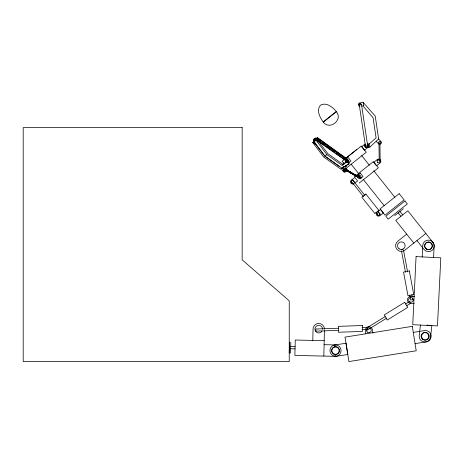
<?xml version="1.0" encoding="UTF-8"?>
<svg xmlns="http://www.w3.org/2000/svg" width="464" height="464" viewBox="0 0 464 464"><rect width="100%" height="100%" fill="white"/><g stroke="black" fill="none" stroke-linecap="round" stroke-linejoin="round"><path stroke-width="0.7" d="M289.24 353.075L289.49 342.107M290.574 353.11L290.824 342.136M312.794 340.419L313.055 329.017A5.701 5.701 0 0 1 318.884 323.449A5.701 5.701 0 0 1 324.452 329.278M323.843 356.079L324.423 330.704M324.197 340.675L295.243 340.019L294.895 355.424L335.246 356.34L335.286 354.455M315.445 138.893A1.682 0.841 51.5 0 0 314.163 139.125L313.478 139.67L313.386 141.891L315.856 143.643M314.551 141.172L314.644 138.951L315.323 138.405A1.682 0.841 51.5 0 1 316.286 137.982A1.682 0.841 51.5 0 1 317.649 139.49M315.23 140.627L315.323 138.405M346.997 161.53L316.674 140.256L316.738 138.771L347.867 160.271L347.809 161.762L316.9 140.076L316.958 138.591M317.33 139.397L317.62 137.727L346.399 158.439M317.579 138.719L317.62 137.727M317.724 141.827L317.77 140.714M343.923 163.867L343.969 162.76M345.46 162.852L345.552 160.631L345.958 160.921M346.138 162.313L346.185 161.199M348.609 164.065L348.702 161.843A1.682 0.841 51.5 0 0 348.673 161.53M422.194 256.923L422.75 245.531A5.701 5.701 0 0 1 428.724 240.114A5.701 5.701 0 0 1 434.142 246.088L433.585 257.479M420.436 325.049L419.224 335.675A5.701 5.701 0 0 0 424.247 341.985A5.701 5.701 0 0 0 430.557 336.963L431.845 325.635L426.892 325.067M365.232 144.629A1.682 1.682 0 0 0 366.531 147.604L369.849 147.105L378.641 138.968L375.219 116.081L363.173 102.434L359.849 102.927A1.682 1.682 0 0 0 359.907 106.262M376.176 141.253L378.456 143.718L378.868 143.341M367.36 144.084L369.356 143.788L376.089 137.895L373.079 117.763L363.851 106.981L363.173 102.434M358.643 177.555L346.011 170.276L345.941 169.575L359.269 177.12M346.011 170.276L346.034 169.493M323.159 121.939L336.249 111.528M323.356 122.125L336.458 111.708M342.977 167.701L340.651 169.041L323.646 156.96L312.695 142.442L313.647 141.682M342.89 164.36L327.938 153.735L319.302 142.477L315.926 140.076L314.024 141.59L324.974 156.107L341.98 168.188L349.114 163.659L346.637 161.901L342.629 164.511M324.974 156.107L326.876 154.593L343.882 166.675M346.156 157.905L356.799 149.443M344.474 159.413L342.177 161.24L344.427 164.065M344.978 159.007L361.334 145.998L366.282 152.221L347.124 167.463L345.773 165.764M345.964 159.256L348.168 157.505L350.935 160.979L348.29 163.079M365.156 143.991L361.682 146.752L364.443 150.226L367.917 147.465A2.221 2.221 0 0 0 367.349 143.66M346.637 161.901L343.128 164.465M344.073 166.849L344.752 166.303L346.741 169.006A1.682 0.841 51.5 0 1 347.002 170.781A1.682 0.841 51.5 0 1 345.274 169.853L343.285 167.15L344.752 166.303M349.114 163.659L344.305 166.849M345.274 169.853L344.59 170.398A1.682 0.841 51.5 0 0 345.958 171.384A1.682 0.841 51.5 0 0 346.544 170.63M354.258 176.83L373.416 161.594L378.363 167.817L359.206 183.054M353.626 183.941A2.221 2.221 0 0 1 351.358 180.171L354.832 177.405L357.599 180.879L354.618 183.245M377.238 159.581L373.764 162.348L376.524 165.822L379.999 163.055A2.221 2.221 0 0 0 380.358 159.941A2.221 2.221 0 0 0 377.238 159.581L377.696 160.155M377.626 211.857L380.602 209.49L383.363 212.964L379.888 215.725A2.221 2.221 0 0 1 376.727 212.669M394.783 215.603L403.373 208.771M406.702 234.14L397.776 241.239A5.701 5.701 0 0 0 396.865 249.255A5.701 5.701 0 0 0 404.875 250.166L425.853 233.479M431.479 243.571L432.953 242.399L407.827 210.813L395.775 220.406L413.801 243.066M355.778 176.03L345.193 169.754L345.222 168.977M367.871 327.248L385.103 316.616M405.414 304.088L409.718 301.432L410.193 302.232M386.802 318.078L367.111 330.229L366.496 329.185M406.499 305.927L410.768 303.207M342.716 167.724L341.249 168.565L343.238 171.268A1.682 0.841 51.5 0 0 344.967 172.196A1.682 0.841 51.5 0 0 344.706 170.421L342.6 167.695M344.723 166.698L345.883 166.025M345.813 169.691L346.057 169.551A1.682 0.841 51.5 0 1 346.457 170.282M401.227 249.557L403.315 249.122M413.267 332.398L424.531 330.594A5.701 5.701 0 0 1 431.062 335.321A5.701 5.701 0 0 1 426.335 341.852L415.071 343.656M334.799 344.955L346.074 343.244L347.785 354.519L336.51 356.23A5.701 5.701 0 0 1 330.02 351.451A5.701 5.701 0 0 1 334.799 344.955L335.083 346.817M361.676 106.053L363.672 105.757M338.256 328.239L315.856 329.011L315.885 331.145L338.291 330.374M362.106 327.416L367.163 327.242L367.175 327.903M362.135 329.556L367.192 329.382L367.175 328.17M324.104 344.677L335.507 344.938A5.701 5.701 0 0 1 341.075 350.767A5.701 5.701 0 0 1 335.246 356.34M290.725 346.486L295.098 346.585M290.673 348.76L295.046 348.858M414.654 296.56L411.139 296.386A3.521 3.521 0 0 0 407.45 299.732A3.521 3.521 0 0 0 410.797 303.421L414.311 303.589M345.941 169.575L357.97 176.506M346.109 170.195L358.742 177.474M347.089 170.085L356.433 175.618M356.335 175.694L345.123 169.053L345.193 169.754M345.291 169.679L355.876 175.955M316.738 138.771L320.821 141.636M321.987 142.454L325.484 144.907M327.236 146.137L330.148 148.178M331.899 149.408L334.817 151.455M336.562 152.679L340.646 155.544M341.811 156.362L345.315 158.816M312.695 142.442L316.077 144.843L324.707 156.101L339.66 166.727M317.393 137.907L346.167 158.618M323.24 122.049C329.608 130.715 343.348 119.787 336.336 111.627M378.641 138.968L380.921 141.433A1.682 1.682 0 0 1 380.834 143.811A1.682 1.682 0 0 1 378.456 143.718M336.307 111.517C332.682 107.23 326.372 101.877 320.537 105.137C316.048 110.084 319.847 117.438 323.211 121.939M361.711 155.62L369.303 165.167M373.775 170.787L394.771 197.183M399.968 211.48L402.694 214.902M398.187 212.895L400.908 216.317M416.933 240.578L424.032 249.499A5.701 5.701 0 0 0 432.042 250.415A5.701 5.701 0 0 0 432.953 242.399M351.068 164.082L358.66 173.635M363.132 179.249L384.128 205.651M346.886 159.459L346.434 158.885A2.221 1.108 51.5 0 0 346.944 161.315A2.221 1.108 51.5 0 0 349.195 162.359M358.968 175.05L358.515 174.476A2.221 1.108 51.5 0 0 359.026 176.906A2.221 1.108 51.5 0 0 361.276 177.95M364.93 195.506L352.443 179.812L350.999 180.96L363.486 196.655M377.418 211.201L380.091 214.565L378.647 215.719L375.968 212.355M351.358 180.171L351.816 180.74M315.926 140.076L326.876 154.593M403.581 250.543L407.583 271.863M411.852 294.605L412.252 296.734M412.519 298.161L412.786 299.582L410.692 300.017L409.758 295.04M401.493 250.978L405.495 272.298M372.928 333.193L372.372 329.713A3.521 3.521 0 0 0 368.341 326.795A3.521 3.521 0 0 0 365.417 330.826L365.864 333.61M369.35 143.77L369.849 147.105M359.849 102.927L359.931 103.478M345.877 170.955A1.682 0.841 51.5 0 1 344.839 171.558M345.784 170.613A1.682 0.841 51.5 0 0 345.384 169.882L345.146 170.021A1.125 0.563 51.5 0 0 344.955 169.795M344.984 171.228A1.125 0.563 51.5 0 1 343.83 169.662M345.477 170.943A1.125 0.563 51.5 0 1 345.425 171.1M315.764 139.159A1.682 0.841 51.5 0 1 316.303 139.838M314.789 140.116A1.125 0.563 51.5 0 1 314.569 139.415M315.839 139.652A1.125 0.563 51.5 0 1 316.001 139.896M314.899 141.416A1.125 0.563 51.5 0 1 313.89 140.058A1.125 0.563 51.5 0 1 314.743 139.803M313.478 139.67A1.682 0.841 51.5 0 1 314.76 139.438M345.448 170.81A1.125 0.563 51.5 0 1 344.677 170.01M344.996 169.047A1.125 0.563 51.5 0 1 346.144 170.613M314.644 138.951A1.682 0.841 51.5 0 1 315.601 138.527M316.239 138.98A1.682 0.841 51.5 0 1 316.784 139.664M315.178 138.945A1.125 0.563 51.5 0 1 315.311 138.887M315.694 138.956A1.125 0.563 51.5 0 1 316.703 140.412M317.121 140.227A1.125 0.563 51.5 0 1 315.903 139.31A1.125 0.563 51.5 0 1 316.112 138.336A1.125 0.563 51.5 0 1 317.289 139.42M347.71 160.399A1.125 0.563 51.5 0 1 348.29 161.455A1.125 0.563 51.5 0 1 347.855 161.907M346.904 160.028A1.125 0.563 51.5 0 1 347.495 160.225M353.336 183.268A1.485 1.485 0 0 1 351.544 181.018M352.518 180.432A1.485 1.485 0 0 1 354.218 182.074M359.235 178.083A1.485 0.742 51.5 0 1 358.95 177.915M358.411 177.393A1.485 0.742 51.5 0 1 358.191 177.08M358.022 176.749A1.485 0.742 51.5 0 1 357.901 176.158M358.481 175.694A1.485 0.742 51.5 0 1 360.058 177.428M377.916 212.628A1.485 1.485 0 0 1 379.993 213.898A1.485 1.485 0 0 1 378.085 215.418A1.485 1.485 0 0 1 377.313 213.104M345.941 161.159A1.485 0.742 51.5 0 1 345.842 160.846M347.71 161.194A1.485 0.742 51.5 0 1 347.977 161.837M346.04 162.029A2.221 1.108 51.5 0 1 345.349 159.842M367.424 144.53A1.485 1.485 0 0 1 367.732 146.612A1.485 1.485 0 0 1 365.655 146.926A1.485 1.485 0 0 1 365.342 144.843M359.971 105.711A1.125 1.125 0 0 1 358.979 104.464A1.125 1.125 0 0 1 360.226 103.472A1.125 1.125 0 0 1 361.218 104.719M367.314 145.493A1.125 1.125 0 0 1 366.154 147.059A1.125 1.125 0 0 1 365.377 145.273M322.016 331.134A3.822 3.822 0 0 1 315.769 331.534A3.822 3.822 0 0 1 317.527 325.531A3.822 3.822 0 0 1 322.573 329.231M416.075 256.621L412.745 324.701L437.471 325.908L440.8 257.833L416.075 256.621M360.25 173.095L357.611 175.195A2.221 1.108 51.5 0 0 358.121 177.625A2.221 1.108 51.5 0 0 360.371 178.669L363.01 176.569L360.25 173.095M365.858 194.056L361.862 197.235L374.825 213.533L378.821 210.354L365.858 194.056M399.179 193.679L380.022 208.916L384.975 215.139L404.132 199.903L399.179 193.679M404.962 200.941L385.804 216.183L388.171 219.159L407.328 203.922L404.962 200.941M404.741 302.29L384.256 314.934L387.249 320.015L407.74 307.371L404.741 302.29M409.318 270.889L403.541 272.09L407.978 295.754L413.755 294.553L409.318 270.889M412.299 326.343L345.001 337.125L348.916 361.566L416.214 350.79L412.299 326.343M361.479 104.284L359.252 104.615L365.429 145.969L367.656 145.632L361.479 104.278M362.413 325.525L338.355 326.354L338.436 332.253L362.5 331.424L362.413 325.525M379.941 142.993L378.972 143.005L379.192 160.985L380.155 160.973L379.941 142.993M242.167 127.577L23.2 127.577L23.2 361.566L289.24 361.566L289.24 300.84L242.167 259.828L242.167 127.577M426.375 249.023A3.822 3.822 0 0 0 432.262 245.995A3.822 3.822 0 0 0 426.7 242.411A3.822 3.822 0 0 0 426.375 249.023M343.209 170.636A1.125 0.563 51.5 0 0 344.636 171.75A1.125 0.563 51.5 0 0 344.062 170.149A1.125 0.563 51.5 0 0 343.209 170.636M345.251 169.221A1.125 0.563 51.5 0 0 346.672 170.334A1.125 0.563 51.5 0 0 346.098 168.734A1.125 0.563 51.5 0 0 345.251 169.221M358.927 176.036A1.485 0.742 51.5 0 0 360.818 177.381A1.485 0.742 51.5 0 0 359.936 175.23A1.485 0.742 51.5 0 0 358.927 176.036M377.737 162.516A1.485 1.485 0 0 0 380.097 161.489A1.485 1.485 0 0 0 378.027 159.958A1.485 1.485 0 0 0 377.737 162.516M346.846 160.44A1.485 0.742 51.5 0 0 348.737 161.785A1.485 0.742 51.5 0 0 347.855 159.639A1.485 0.742 51.5 0 0 346.846 160.44M379.094 143.527A1.125 1.125 0 0 0 380.816 142.622A1.125 1.125 0 0 0 379.163 141.578A1.125 1.125 0 0 0 379.094 143.527M399.052 248.774A3.822 3.822 0 0 0 405.118 246.135A3.822 3.822 0 0 0 399.8 242.202A3.822 3.822 0 0 0 399.052 248.774M426.219 249.023A3.822 3.822 0 0 0 432.286 246.384A3.822 3.822 0 0 0 426.967 242.446A3.822 3.822 0 0 0 426.219 249.023M333.39 353.904A3.822 3.822 0 0 0 339.196 350.726A3.822 3.822 0 0 0 333.541 347.287A3.822 3.822 0 0 0 333.39 353.904M333.39 353.672A3.822 3.822 0 0 0 339.451 351.016A3.822 3.822 0 0 0 334.121 347.095A3.822 3.822 0 0 0 333.39 353.672M409.689 301.884A2.361 2.361 0 0 0 413.325 300.017A2.361 2.361 0 0 0 409.886 297.807A2.361 2.361 0 0 0 409.689 301.884M423.191 339.317A3.822 3.822 0 0 0 429.229 336.615A3.822 3.822 0 0 0 423.87 332.734A3.822 3.822 0 0 0 423.191 339.317M422.617 339.387A3.822 3.822 0 0 0 428.684 336.748A3.822 3.822 0 0 0 423.365 332.816A3.822 3.822 0 0 0 422.617 339.387M367.511 332.183A2.361 2.361 0 0 0 371.241 330.513A2.361 2.361 0 0 0 367.935 328.118A2.361 2.361 0 0 0 367.511 332.183"/></g></svg>
